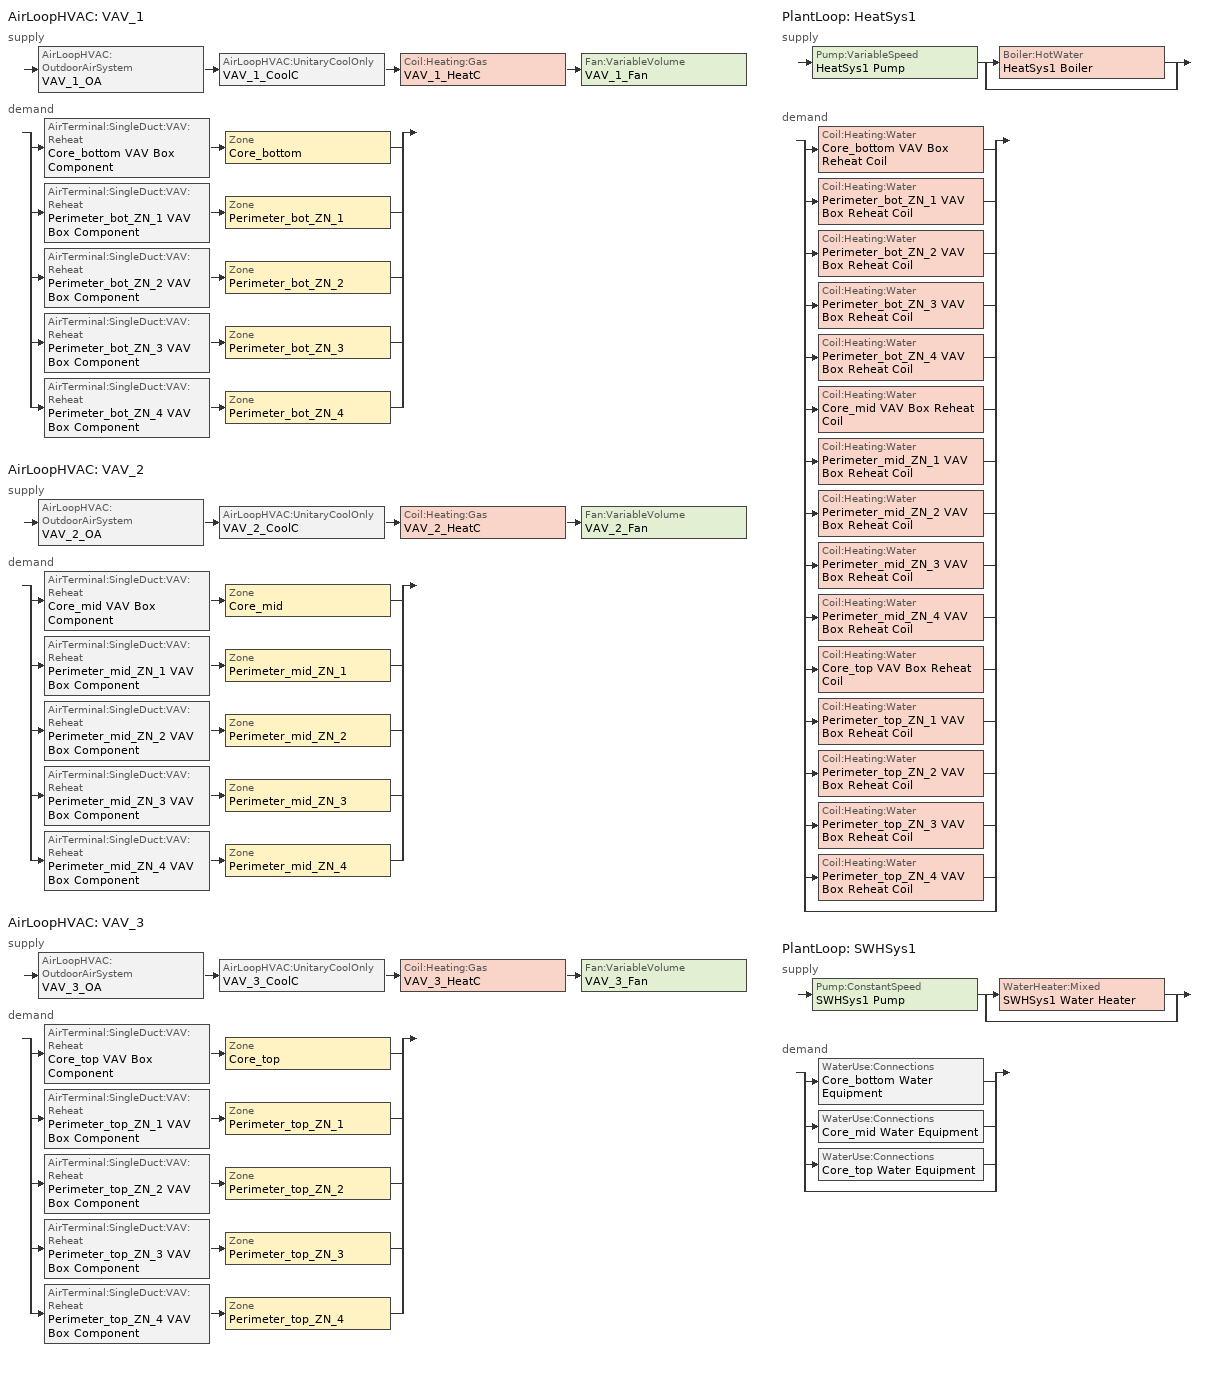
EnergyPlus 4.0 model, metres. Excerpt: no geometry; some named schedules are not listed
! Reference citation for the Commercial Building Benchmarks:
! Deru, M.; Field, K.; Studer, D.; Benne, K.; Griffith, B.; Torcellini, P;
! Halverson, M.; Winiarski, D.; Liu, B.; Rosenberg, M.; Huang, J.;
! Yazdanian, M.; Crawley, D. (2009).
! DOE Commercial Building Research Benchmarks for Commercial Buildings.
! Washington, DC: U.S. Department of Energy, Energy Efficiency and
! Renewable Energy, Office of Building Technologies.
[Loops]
AirLoopHVAC 'VAV_1'
 supply: AirLoopHVAC:OutdoorAirSystem 'VAV_1_OA' > AirLoopHVAC:UnitaryCoolOnly 'VAV_1_CoolC' > Coil:Heating:Gas 'VAV_1_HeatC' > Fan:VariableVolume 'VAV_1_Fan'
 demand: split
  | AirTerminal:SingleDuct:VAV:Reheat 'Core_bottom VAV Box Component' > Zone 'Core_bottom'
  | AirTerminal:SingleDuct:VAV:Reheat 'Perimeter_bot_ZN_1 VAV Box Component' > Zone 'Perimeter_bot_ZN_1'
  | AirTerminal:SingleDuct:VAV:Reheat 'Perimeter_bot_ZN_2 VAV Box Component' > Zone 'Perimeter_bot_ZN_2'
  | AirTerminal:SingleDuct:VAV:Reheat 'Perimeter_bot_ZN_3 VAV Box Component' > Zone 'Perimeter_bot_ZN_3'
  | AirTerminal:SingleDuct:VAV:Reheat 'Perimeter_bot_ZN_4 VAV Box Component' > Zone 'Perimeter_bot_ZN_4'
AirLoopHVAC 'VAV_2'
 supply: AirLoopHVAC:OutdoorAirSystem 'VAV_2_OA' > AirLoopHVAC:UnitaryCoolOnly 'VAV_2_CoolC' > Coil:Heating:Gas 'VAV_2_HeatC' > Fan:VariableVolume 'VAV_2_Fan'
 demand: split
  | AirTerminal:SingleDuct:VAV:Reheat 'Core_mid VAV Box Component' > Zone 'Core_mid'
  | AirTerminal:SingleDuct:VAV:Reheat 'Perimeter_mid_ZN_1 VAV Box Component' > Zone 'Perimeter_mid_ZN_1'
  | AirTerminal:SingleDuct:VAV:Reheat 'Perimeter_mid_ZN_2 VAV Box Component' > Zone 'Perimeter_mid_ZN_2'
  | AirTerminal:SingleDuct:VAV:Reheat 'Perimeter_mid_ZN_3 VAV Box Component' > Zone 'Perimeter_mid_ZN_3'
  | AirTerminal:SingleDuct:VAV:Reheat 'Perimeter_mid_ZN_4 VAV Box Component' > Zone 'Perimeter_mid_ZN_4'
AirLoopHVAC 'VAV_3'
 supply: AirLoopHVAC:OutdoorAirSystem 'VAV_3_OA' > AirLoopHVAC:UnitaryCoolOnly 'VAV_3_CoolC' > Coil:Heating:Gas 'VAV_3_HeatC' > Fan:VariableVolume 'VAV_3_Fan'
 demand: split
  | AirTerminal:SingleDuct:VAV:Reheat 'Core_top VAV Box Component' > Zone 'Core_top'
  | AirTerminal:SingleDuct:VAV:Reheat 'Perimeter_top_ZN_1 VAV Box Component' > Zone 'Perimeter_top_ZN_1'
  | AirTerminal:SingleDuct:VAV:Reheat 'Perimeter_top_ZN_2 VAV Box Component' > Zone 'Perimeter_top_ZN_2'
  | AirTerminal:SingleDuct:VAV:Reheat 'Perimeter_top_ZN_3 VAV Box Component' > Zone 'Perimeter_top_ZN_3'
  | AirTerminal:SingleDuct:VAV:Reheat 'Perimeter_top_ZN_4 VAV Box Component' > Zone 'Perimeter_top_ZN_4'
PlantLoop 'HeatSys1'
 supply: Pump:VariableSpeed 'HeatSys1 Pump' > split
  | Boiler:HotWater 'HeatSys1 Boiler'
  | bypass
 demand: split
  | Coil:Heating:Water 'Core_bottom VAV Box Reheat Coil'
  | Coil:Heating:Water 'Perimeter_bot_ZN_1 VAV Box Reheat Coil'
  | Coil:Heating:Water 'Perimeter_bot_ZN_2 VAV Box Reheat Coil'
  | Coil:Heating:Water 'Perimeter_bot_ZN_3 VAV Box Reheat Coil'
  | Coil:Heating:Water 'Perimeter_bot_ZN_4 VAV Box Reheat Coil'
  | Coil:Heating:Water 'Core_mid VAV Box Reheat Coil'
  | Coil:Heating:Water 'Perimeter_mid_ZN_1 VAV Box Reheat Coil'
  | Coil:Heating:Water 'Perimeter_mid_ZN_2 VAV Box Reheat Coil'
  | Coil:Heating:Water 'Perimeter_mid_ZN_3 VAV Box Reheat Coil'
  | Coil:Heating:Water 'Perimeter_mid_ZN_4 VAV Box Reheat Coil'
  | Coil:Heating:Water 'Core_top VAV Box Reheat Coil'
  | Coil:Heating:Water 'Perimeter_top_ZN_1 VAV Box Reheat Coil'
  | Coil:Heating:Water 'Perimeter_top_ZN_2 VAV Box Reheat Coil'
  | Coil:Heating:Water 'Perimeter_top_ZN_3 VAV Box Reheat Coil'
  | Coil:Heating:Water 'Perimeter_top_ZN_4 VAV Box Reheat Coil'
  | bypass
PlantLoop 'SWHSys1'
 supply: Pump:ConstantSpeed 'SWHSys1 Pump' > split
  | WaterHeater:Mixed 'SWHSys1 Water Heater'
  | bypass
 demand: split
  | WaterUse:Connections 'Core_bottom Water Equipment'
  | WaterUse:Connections 'Core_mid Water Equipment'
  | WaterUse:Connections 'Core_top Water Equipment'
  | bypass
[Fan:VariableVolume] Availability Schedule=HVACOperationSchd; Fan Efficiency=0.5915; Pressure Rise=1109.648; Maximum Flow Rate {m3/s}=AUTOSIZE; Minimum Flow Rate {m3/s}=0; Motor Efficiency=0.91; Motor In Airstream Fraction=1; Fan Coefficient 1=0.0407599; Fan Coefficient 2=0.088045; Fan Coefficient 3=-0.0729261; Fan Coefficient 4=0.94374; Fan Coefficient 5=0
VAV_1_Fan; VAV_2_Fan; VAV_3_Fan
[Coil:Heating:Gas] Availablility Schedule=ALWAYS_ON; Gas Burner Efficiency=0.8; Nominal Capacity {W}=AUTOSIZE
VAV_1_HeatC; VAV_2_HeatC; VAV_3_HeatC
[Coil:Cooling:DX:TwoSpeed] Availablility Schedule=ALWAYS_ON; Rated High Speed Total Cooling Capacity {W}=AUTOSIZE; Rated High Speed Sensible Heat Ratio=AUTOSIZE; Rated High Speed Air Flow Rate {m3/s}=AUTOSIZE; Total Cooling Capacity Function of Temperature Curve=CoolCStandard10Ton_CapFT; Total Cooling Capacity Function of Flow Fraction Curve=CoolCStandard10Ton_CapFF; Energy Input Ratio Function of Temperature Curve=CoolCStandard10Ton_EIRFT; Energy Input Ratio Function of Flow Fraction Curve=CoolCStandard10Ton_EIRFFF; Part Load Fraction Correlation Curve=CoolCStandard10Ton_PLR; Rated Low Speed Total Cooling Capacity {W}=AUTOSIZE; Rated Low Speed Sensible Heat Ratio=0.69; Rated Low Speed Air Flow Rate=AUTOSIZE; Low Speed Total Cooling Capacity Function of Temperature Curve=CoolCStandard10Ton_CapFT; Low Speed Total Cooling Capacity Function of Flow Fraction Curve=CoolCStandard10Ton_EIRFT
Name | Rated High Speed COP | Rated Low Speed COP
VAV_1_CoolC DXCoil | 3.24302 | 3.24302
VAV_2_CoolC DXCoil; VAV_3_CoolC DXCoil | 3.32268 | 3.32268
[Coil:Heating:Water] Availablility Schedule=ALWAYS_ON; U-Factor Times Area Value {W/K}=AUTOSIZE; Maximum Water Flow Rate {m3/s}=AUTOSIZE; Coil Peformance input method=UFactorTimesAreaAndDesignWaterFlowRate; Nominal Capacity=AUTOSIZE; Design Inlet Water Temperature=82.2; Design Inlet Air Temperature=16.6; Design Outlet Water Temperature=71.1; Design Outlet Air Temperature=32.2
Core_bottom VAV Box Reheat Coil; Core_mid VAV Box Reheat Coil; Core_top VAV Box Reheat Coil; Perimeter_bot_ZN_1 VAV Box Reheat Coil; Perimeter_bot_ZN_2 VAV Box Reheat Coil; Perimeter_bot_ZN_3 VAV Box Reheat Coil; Perimeter_bot_ZN_4 VAV Box Reheat Coil; Perimeter_mid_ZN_1 VAV Box Reheat Coil; Perimeter_mid_ZN_2 VAV Box Reheat Coil; Perimeter_mid_ZN_3 VAV Box Reheat Coil; Perimeter_mid_ZN_4 VAV Box Reheat Coil; Perimeter_top_ZN_1 VAV Box Reheat Coil; Perimeter_top_ZN_2 VAV Box Reheat Coil; Perimeter_top_ZN_3 VAV Box Reheat Coil; Perimeter_top_ZN_4 VAV Box Reheat Coil
[AirTerminal:SingleDuct:VAV:Reheat] Availability Schedule=ALWAYS_ON; Maximum Air Flow Rate {m3/s}=AUTOSIZE; Zone Minimum Air Flow Input Method=Constant; Constant Minimum Air Flow Fraction=0.3; Maximum Hot Water or Steam Flow Rate {m3/s}=AUTOSIZE; Minimum Hot Water or Steam Flow Rate {m3/s}=0; Convergence Tolerance=0.001; Damper Heating Action=NORMAL
Name | Reheat Coil
Core_bottom VAV Box Component | Core_bottom VAV Box Reheat Coil
Core_mid VAV Box Component | Core_mid VAV Box Reheat Coil
Core_top VAV Box Component | Core_top VAV Box Reheat Coil
Perimeter_bot_ZN_1 VAV Box Component | Perimeter_bot_ZN_1 VAV Box Reheat Coil
Perimeter_bot_ZN_2 VAV Box Component | Perimeter_bot_ZN_2 VAV Box Reheat Coil
Perimeter_bot_ZN_3 VAV Box Component | Perimeter_bot_ZN_3 VAV Box Reheat Coil
Perimeter_bot_ZN_4 VAV Box Component | Perimeter_bot_ZN_4 VAV Box Reheat Coil
Perimeter_mid_ZN_1 VAV Box Component | Perimeter_mid_ZN_1 VAV Box Reheat Coil
Perimeter_mid_ZN_2 VAV Box Component | Perimeter_mid_ZN_2 VAV Box Reheat Coil
Perimeter_mid_ZN_3 VAV Box Component | Perimeter_mid_ZN_3 VAV Box Reheat Coil
Perimeter_mid_ZN_4 VAV Box Component | Perimeter_mid_ZN_4 VAV Box Reheat Coil
Perimeter_top_ZN_1 VAV Box Component | Perimeter_top_ZN_1 VAV Box Reheat Coil
Perimeter_top_ZN_2 VAV Box Component | Perimeter_top_ZN_2 VAV Box Reheat Coil
Perimeter_top_ZN_3 VAV Box Component | Perimeter_top_ZN_3 VAV Box Reheat Coil
Perimeter_top_ZN_4 VAV Box Component | Perimeter_top_ZN_4 VAV Box Reheat Coil
[Zone equipment]
Core_bottom: Core_bottom VAV Box Component
Core_mid: Core_mid VAV Box Component
Core_top: Core_top VAV Box Component
Perimeter_bot_ZN_1: Perimeter_bot_ZN_1 VAV Box Component
Perimeter_bot_ZN_2: Perimeter_bot_ZN_2 VAV Box Component
Perimeter_bot_ZN_3: Perimeter_bot_ZN_3 VAV Box Component
Perimeter_bot_ZN_4: Perimeter_bot_ZN_4 VAV Box Component
Perimeter_mid_ZN_1: Perimeter_mid_ZN_1 VAV Box Component
Perimeter_mid_ZN_2: Perimeter_mid_ZN_2 VAV Box Component
Perimeter_mid_ZN_3: Perimeter_mid_ZN_3 VAV Box Component
Perimeter_mid_ZN_4: Perimeter_mid_ZN_4 VAV Box Component
Perimeter_top_ZN_1: Perimeter_top_ZN_1 VAV Box Component
Perimeter_top_ZN_2: Perimeter_top_ZN_2 VAV Box Component
Perimeter_top_ZN_3: Perimeter_top_ZN_3 VAV Box Component
Perimeter_top_ZN_4: Perimeter_top_ZN_4 VAV Box Component
[Sizing:Zone] Zone Cooling Design Supply Air Temperature {C}=12.8; Zone Heating Design Supply Air Temperature {C}=50; Zone Cooling Design Supply Air Humidity Ratio {kg-H20/kg-air}=0.0085; Zone Heating Design Supply Air Humidity Ratio {kg-H20/kg-air}=0.008; Outdoor Air Method=Flow/Person; Outside Air Flow per Person {(m3/s)/person}=0.01; Cooling Design Air Flow Method {Flow/Zone | DesignDay | DesignDayWithLimit}=DesignDay; Heating Design Air Flow Method {Flow/Zone | DesignDay}=DesignDay
Core_bottom; Core_mid; Core_top; Perimeter_bot_ZN_1; Perimeter_bot_ZN_2; Perimeter_bot_ZN_3; Perimeter_bot_ZN_4; Perimeter_mid_ZN_1; Perimeter_mid_ZN_2; Perimeter_mid_ZN_3; Perimeter_mid_ZN_4; Perimeter_top_ZN_1; Perimeter_top_ZN_2; Perimeter_top_ZN_3; Perimeter_top_ZN_4
[SetpointManager:Scheduled]
Name | Control Variable {Temperature | others } | Schedule | Setpoint Node or NodeList | Control Variable {TEMP} | Setpoint Node
VAV_1 SAT setpoint | Temperature | Seasonal-Reset-Supply-Air-Temp-Sch | VAV_1 Supply Equipment Outlet Node
VAV_2 SAT setpoint | Temperature | Seasonal-Reset-Supply-Air-Temp-Sch | VAV_2 Supply Equipment Outlet Node
VAV_3 SAT setpoint | Temperature | Seasonal-Reset-Supply-Air-Temp-Sch | VAV_3 Supply Equipment Outlet Node
HeatSys1 Loop Setpoint Manager |  | HW-Loop-Temp-Schedule |  | Temperature | HeatSys1 Supply Outlet Node
SWHSys1 Loop Setpoint Manager |  | SWHSys1-Loop-Temp-Schedule |  | Temperature | SWHSys1 Supply Outlet Node
[ZoneControl:Thermostat] Control Type Schedule=Dual Zone Control Type Sched
Name | Zone | Control 1
Core_bottom Thermostat | Core_bottom | Core_bottom DualSPSched
Core_mid Thermostat | Core_mid | Core_mid DualSPSched
Core_top Thermostat | Core_top | Core_top DualSPSched
Perimeter_bot_ZN_1 Thermostat | Perimeter_bot_ZN_1 | Perimeter_bot_ZN_1 DualSPSched
Perimeter_bot_ZN_2 Thermostat | Perimeter_bot_ZN_2 | Perimeter_bot_ZN_2 DualSPSched
Perimeter_bot_ZN_3 Thermostat | Perimeter_bot_ZN_3 | Perimeter_bot_ZN_3 DualSPSched
Perimeter_bot_ZN_4 Thermostat | Perimeter_bot_ZN_4 | Perimeter_bot_ZN_4 DualSPSched
Perimeter_mid_ZN_1 Thermostat | Perimeter_mid_ZN_1 | Perimeter_mid_ZN_1 DualSPSched
Perimeter_mid_ZN_2 Thermostat | Perimeter_mid_ZN_2 | Perimeter_mid_ZN_2 DualSPSched
Perimeter_mid_ZN_3 Thermostat | Perimeter_mid_ZN_3 | Perimeter_mid_ZN_3 DualSPSched
Perimeter_mid_ZN_4 Thermostat | Perimeter_mid_ZN_4 | Perimeter_mid_ZN_4 DualSPSched
Perimeter_top_ZN_1 Thermostat | Perimeter_top_ZN_1 | Perimeter_top_ZN_1 DualSPSched
Perimeter_top_ZN_2 Thermostat | Perimeter_top_ZN_2 | Perimeter_top_ZN_2 DualSPSched
Perimeter_top_ZN_3 Thermostat | Perimeter_top_ZN_3 | Perimeter_top_ZN_3 DualSPSched
Perimeter_top_ZN_4 Thermostat | Perimeter_top_ZN_4 | Perimeter_top_ZN_4 DualSPSched
[ThermostatSetpoint:DualSetpoint] Heating Setpoint Temperature Schedule=HTGSETP_SCH; Cooling Setpoint Temperature Schedule=CLGSETP_SCH
Core_bottom DualSPSched; Core_mid DualSPSched; Core_top DualSPSched; Perimeter_bot_ZN_1 DualSPSched; Perimeter_bot_ZN_2 DualSPSched; Perimeter_bot_ZN_3 DualSPSched; Perimeter_bot_ZN_4 DualSPSched; Perimeter_mid_ZN_1 DualSPSched; Perimeter_mid_ZN_2 DualSPSched; Perimeter_mid_ZN_3 DualSPSched; Perimeter_mid_ZN_4 DualSPSched; Perimeter_top_ZN_1 DualSPSched; Perimeter_top_ZN_2 DualSPSched; Perimeter_top_ZN_3 DualSPSched; Perimeter_top_ZN_4 DualSPSched
[Sizing:System] Type Of Load To Size On {Sensible}=Sensible; Design Outdoor Air Flow Rate {m3/s}=AUTOSIZE; Minimum System Air Flow Ratio=0.3; Preheat Design Temperature {C}=7; Preheat Design Humidity Ratio {kg-H2O/kg-air}=0.008; Precool Design Temperature {C}=12.8; Precool Design Humidity Ratio {kg-H2O/kg-air}=0.008; Central Cooling Design Supply Air Temperature {C}=12.8; Central Heating Design Supply Air Temperature {C}=16.7; Sizing Option {Coincident | NonCoincident}=NonCoincident; 100% Outdoor Air in Cooling {Yes | No}=No; 100% Outdoor Air in Heating {Yes | No}=No; Central Cooling Design Supply Air Humidity Ratio {kg-H2O/kg-air}=0.0085; Central Heating Design Supply Air Humidity Ratio {kg-H2O/kg-air}=0.008; Cooling Design Air Flow Method=DesignDay; Cooling Design Air Flow Rate {m3/s}=0; Heating Design Air Flow Method=DesignDay; Heating Design Air Flow Rate {m3/s}=0
VAV_1; VAV_2; VAV_3
[Controller:OutdoorAir] Minimum Outdoor Air Flow Rate {m3/s}=AUTOSIZE; Maximum Outdoor Air Flow Rate {m3/s}=AUTOSIZE; Economizer Control Type=DifferentialDryBulb; Economizer Control Action Type=ModulateFlow; Economizer Maximum Limit Dry-Bulb Temperature {C}=28; Economizer Maximum Limit Enthalpy {J/kg}=64000; Economizer Minimum Limit Dry-Bulb Temperature {C}=-100; Lockout Type=NoLockout; Minimum Limit Type=FixedMinimum; Minimum Outdoor Air Schedule=MinOA_MotorizedDamper_Sched
VAV_1_OA_Controller; VAV_2_OA_Controller; VAV_3_OA_Controller
[AirLoopHVAC] Design Supply Air Flow Rate {m3/s}=AUTOSIZE
VAV_1; VAV_2; VAV_3
[AirLoopHVAC:UnitaryCoolOnly] Availablility Schedule=ALWAYS_ON
Name | Cooling Coil
VAV_1_CoolC | VAV_1_CoolC DXCoil
VAV_2_CoolC | VAV_2_CoolC DXCoil
VAV_3_CoolC | VAV_3_CoolC DXCoil
[SetpointManager:MixedAir]
Name | Control Variable {Temperature} | Control Variable | Setpoint Node or NodeList
VAV_1_CoolC SAT Manager; VAV_2_CoolC SAT Manager; VAV_3_CoolC SAT Manager | Temperature
VAV_1_HeatC MixedAir Manager |  | Temperature | VAV_1_HeatC-VAV_1_FanNode
VAV_1_OAMixed Air Temp Manager |  | Temperature | VAV_1_OA-VAV_1_CoolCNode
VAV_2_HeatC MixedAir Manager |  | Temperature | VAV_2_HeatC-VAV_2_FanNode
VAV_2_OAMixed Air Temp Manager |  | Temperature | VAV_2_OA-VAV_2_CoolCNode
VAV_3_HeatC MixedAir Manager |  | Temperature | VAV_3_HeatC-VAV_3_FanNode
VAV_3_OAMixed Air Temp Manager |  | Temperature | VAV_3_OA-VAV_3_CoolCNode
[Boiler:HotWater]
HeatSys1 Boiler: Fuel Type=NATURALGAS; Nominal Capacity {W}=AUTOSIZE; Nominal Thermal Efficiency=0.705; Design Water Outlet Temperature {C}=82.2; Design Water Flow Rate {m3/s}=AUTOSIZE; Minimum Part Load Ratio=0; Maximum Part Load Ratio=1.2; Optimum Part Load Ratio=1; Water Outlet Upper Temperature Limit {C}=95; Boiler Flow Mode=VariableFlow; Parasitic Electric Load=0; Sizing Factor=1
[Pump:VariableSpeed]
HeatSys1 Pump: Rated Flow Rate {m3/s}=AUTOSIZE; Rated Pump Head {Pa} [179352 Pa = 60 ft]=179352; Rated Power Consumption {W}=AUTOSIZE; Motor Efficiency=0.85; Fraction of Motor Inefficiencies to Fluid Stream=0; Coefficient 1 of the Part Load Performance Curve=0; Coefficient 2 of the Part Load Performance Curve=1; Coefficient 3 of the Part Load Performance Curve=0; Coefficient 4 of the Part Load Performance Curve=0; Minimum Flow Rate {m3/s}=0; Pump Control Type {Continuous | Intermittent}=Intermittent
[PlantEquipmentList]
HeatSys1 Equipment List: HeatSys1 Boiler
SWHSys1 Equipment List: SWHSys1 Water Heater
[Sizing:Plant] Loop Type {COOLING | HEATING}=Heating
Name | Design Loop Exit Temperature {C} | Design Loop Temperature Difference {C}
HeatSys1 | 82.2 | 11.1
SWHSys1 | 60 | 5
[PlantEquipmentOperationSchemes] Control Scheme 1 Object Type {*******}=PlantEquipmentOperation:HeatingLoad; Control Scheme 1 Schedule=PlantOnSched
Name | Control Scheme 1
HeatSys1 Loop Operation Scheme List | HeatSys1 Operation Scheme
SWHSys1 Loop Operation Scheme List | SWHSys1 Operation Scheme
[PlantEquipmentOperation:HeatingLoad] Load Range 1 Lower Limit {W}=0; Load Range 1 Upper Limit {W}=1000000000000000
Name | Priority Control 1 Equipment List
HeatSys1 Operation Scheme | HeatSys1 Equipment List
SWHSys1 Operation Scheme | SWHSys1 Equipment List
[PlantLoop] Fluid Type {WATER}=Water; Minimum Loop Temperature {C}=10; Maximum Loop Flow Rate {m3/s}=AUTOSIZE; Minimum Loop Flow Rate {m3/s}=0; Loop Volume {m3}=AUTOSIZE; Load Distribution Scheme {OPTIMAL | SEQUENTIAL}=Optimal
Name | Loop Equipment Operation Scheme | Maximum Loop Temperature {C}
HeatSys1 | HeatSys1 Loop Operation Scheme List | 100
SWHSys1 | SWHSys1 Loop Operation Scheme List | 60
[WaterHeater:Mixed]
SWHSys1 Water Heater: Tank Volume {m3}=0.3785; Setpoint Temperature Schedule=SWHSys1 Water Heater Setpoint Temperature Schedule Name; Deadband Temperature Difference {deltaC}=2; Maximum Temperature Limit {C}=82.2222; Heater Control Type {Cycle | Modulate}=Cycle; Heater Maximum Capacity {W}=845000; Heater Fuel Type=NATURALGAS; Heater Thermal Efficiency=0.78; Off Cycle Parasitic Fuel Consumption Rate {W}=20; Off Cycle Parasitic Fuel Type=NATURALGAS; Off Cycle Parasitic Heat Fraction To Tank=0.8; On Cycle Parasitic Fuel Type=NATURALGAS; Ambient Temperature Indicator {Schedule | Zone | Outdoors}=SCHEDULE; Ambient Temperature Schedule=SWHSys1 Water Heater Ambient Temperature Schedule Name; Off Cycle Loss Coefficient to Ambient Temperature {W/K}=6; On Cycle Loss Coefficient to Ambient Temperature {W/K}=6; Use Side Effectiveness=1; Source Side Effectiveness=1; Use Side Design Flow Rate=AUTOSIZE; Source Side Design Flow Rate=AUTOSIZE; Indirect Water Heater Recovery Time=1.5
[WaterUse:Equipment] Peak Flow Rate {m3/s}=1.04e-05; Flow Rate Fraction Schedule=BLDG_SWH_SCH
Name | Target Temperature Schedule | Hot Water Supply Temperature Schedule Name  {C} | Zone | Sensible Fraction Schedule | Latent Fraction Schedule
Core_bottom Water Equipment | Core_bottom Water Equipment Temp Sched | Core_bottom Water Equipment Hot Supply Temp Sched | Core_bottom | Core_bottom Water Equipment Sensible fract sched | Core_bottom Water Equipment Latent fract sched
Core_mid Water Equipment | Core_mid Water Equipment Temp Sched | Core_mid Water Equipment Hot Supply Temp Sched | Core_mid | Core_mid Water Equipment Sensible fract sched | Core_mid Water Equipment Latent fract sched
Core_top Water Equipment | Core_top Water Equipment Temp Sched | Core_top Water Equipment Hot Supply Temp Sched | Core_top | Core_top Water Equipment Sensible fract sched | Core_top Water Equipment Latent fract sched
[Pump:ConstantSpeed]
SWHSys1 Pump: Rated Flow Rate {m3/s}=AUTOSIZE; Rated Pump Head {Pa} [179352 Pa = 60 ft]=179352; Rated Power Consumption {W}=AUTOSIZE; Motor Efficiency=0.85; Fraction of Motor Inefficiencies to Fluid Stream=0; Pump Control Type {Continuous | Intermittent}=Intermittent
[WaterUse:Connections]
Name | Water Use Equipment 1
Core_bottom Water Equipment | Core_bottom Water Equipment
Core_mid Water Equipment | Core_mid Water Equipment
Core_top Water Equipment | Core_top Water Equipment
[Schedule:Compact]
ALWAYS_ON; PlantOnSched: Through: 12/31, For: AllDays, Until: 24:00, 1
CLGSETP_SCH: Through: 12/31, For: Weekdays SummerDesignDay, Until: 06:00, 30, Until: 22:00, 24, Until: 24:00, 30, For: Saturday, Until: 06:00, 30, Until: 18:00, 24, Until: 24:00, 30, For WinterDesignDay, Until: 24:00, 30, For: Sunday Holidays AllOtherDays, Until: 24:00, 30
Dual Zone Control Type Sched: Through: 12/31, For: AllDays, Until: 24:00, 4
HTGSETP_SCH: Through: 12/31, For: Weekdays, Until: 05:00, 15.6, Until: 19:00, 21, Until: 24:00, 15.6, For SummerDesignDay, Until: 24:00, 15.6, For: Saturday, Until: 06:00, 15.6, Until: 17:00, 21, Until: 24:00, 15.6, For: WinterDesignDay, Until: 24:00, 21, For: Sunday Holidays AllOtherDays, Until: 24:00, 15.6
HVACOperationSchd; MinOA_MotorizedDamper_Sched: Through: 12/31, For: Weekdays SummerDesignDay, Until: 06:00, 0, Until: 22:00, 1, Until: 24:00, 0, For: Saturday WinterDesignDay, Until: 06:00, 0, Until: 18:00, 1, Until: 24:00, 0, For: Sunday Holidays AllOtherDays, Until: 24:00, 0
Seasonal-Reset-Supply-Air-Temp-Sch: Through: 12/31, For: AllDays, Until: 24:00, 12.8
HW-Loop-Temp-Schedule: Through: 12/31, For: AllDays, Until: 24:00, 82.2
BLDG_SWH_SCH: Through: 12/31, For: Weekdays SummerDesignDay, Until: 05:00, 0.05, Until: 06:00, 0.08, Until: 07:00, 0.07, Until: 08:00, 0.19, Until: 09:00, 0.35, Until: 10:00, 0.38, Until: 11:00, 0.39, Until: 12:00, 0.47, Until: 13:00, 0.57, Until: 14:00, 0.54, Until: 15:00, 0.34, Until: 16:00, 0.33, Until: 17:00, 0.44, Until: 18:00, 0.26, Until: 19:00, 0.21, Until: 20:00, 0.15, Until: 21:00, 0.17, Until: 22:00, 0.08, Until: 24:00, 0.05, For: Saturday WinterDesignDay, Until: 05:00, 0.05, Until: 06:00, 0.08, Until: 07:00, 0.07, Until: 08:00, 0.11, Until: 09:00, 0.15, Until: 10:00, 0.21, Until: 11:00, 0.19, Until: 12:00, 0.23, Until: 13:00, 0.2, Until: 14:00, 0.19, Until: 15:00, 0.15, Until: 16:00, 0.13, Until: 17:00, 0.14, Until: 21:00, 0.07, Until: 22:00, 0.09, Until: 24:00, 0.05, For: Sunday Holidays AllOtherDays, Until: 05:00, 0.04, Until: 06:00, 0.07, Until: 11:00, 0.04, Until: 13:00, 0.06, Until: 14:00, 0.09, Until: 15:00, 0.06, Until: 21:00, 0.04, Until: 22:00, 0.07, Until: 24:00, 0.04
Core_bottom Water Equipment Hot Supply Temp Sched; Core_mid Water Equipment Hot Supply Temp Sched; Core_top Water Equipment Hot Supply Temp Sched: Through: 12/31, For: AllDays, Until: 24:00, 55
Core_bottom Water Equipment Latent fract sched; Core_mid Water Equipment Latent fract sched; Core_top Water Equipment Latent fract sched: Through: 12/31, For: AllDays, Until: 24:00, 0.05
Core_bottom Water Equipment Sensible fract sched; Core_mid Water Equipment Sensible fract sched; Core_top Water Equipment Sensible fract sched: Through: 12/31, For: AllDays, Until: 24:00, 0.2
Core_bottom Water Equipment Temp Sched; Core_mid Water Equipment Temp Sched; Core_top Water Equipment Temp Sched: Through: 12/31, For: AllDays, Until: 24:00, 48.8
SWHSys1 Water Heater Ambient Temperature Schedule Name: Through: 12/31, For: AllDays, Until: 24:00, 22
SWHSys1 Water Heater Setpoint Temperature Schedule Name; SWHSys1-Loop-Temp-Schedule: Through: 12/31, For: AllDays, Until: 24:00, 60
[Curve:Biquadratic] Minimum Value of x=17; Maximum Value of x=22; Minimum Value of y=13; Maximum Value of y=46
Name | Coefficient1 Constant | Coefficient2 x | Coefficient3 x**2 | Coefficient4 y | Coefficient5 y**2 | Coefficient6 x*y
CoolCStandard10Ton_CapFT | 0.42415 | 0.04426 | -0.00042 | 0.00333 | -0.00008 | -0.00021
CoolCStandard10Ton_EIRFT | 1.23649 | -0.02431 | 0.00057 | -0.01434 | 0.00063 | -0.00038
[Curve:Quadratic]
Name | Coefficient1 Constant | Coefficient2 x | Coefficient3 x**2 | Minimum Value of x | Maximum Value of x
CoolCStandard10Ton_CapFF | 0.77136 | 0.34053 | -0.11088 | 0.75918 | 1.13877
CoolCStandard10Ton_EIRFFF | 1.2055 | -0.32953 | 0.12308 | 0.75918 | 1.13877
CoolCStandard10Ton_PLR | 0.771 | 0.229 | 0 | 0 | 1
